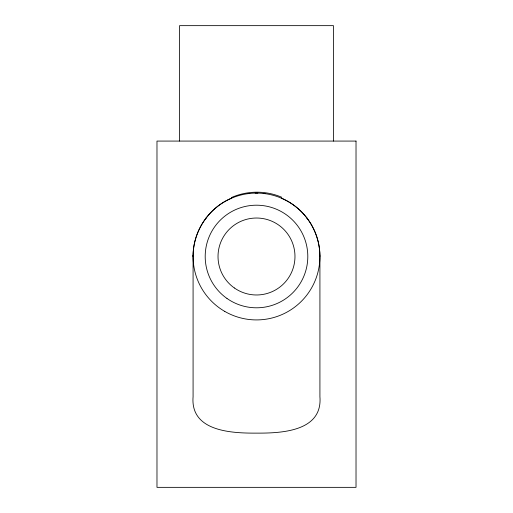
<?xml version="1.0" encoding="UTF-8"?>
<svg xmlns="http://www.w3.org/2000/svg" width="513" height="513" viewBox="0 0 513 513"><rect width="100%" height="100%" fill="white"/><g stroke="black" fill="none" stroke-linecap="round" stroke-linejoin="round"><path stroke-width="0.77" d="M193.427 249.869L193.619 248.241M205.476 218.839L206.354 217.672M231.696 198.133C208.663 207.566 192.811 231.645 193.08 256.5L193.08 396.69C190.182 431.625 232.056 433.248 256.5 433.126C280.957 433.241 322.786 431.651 319.92 396.69L319.92 256.5C319.932 245.002 316.733 233.524 310.775 223.694M247.862 193.69L249.825 193.433M263.175 193.433L265.138 193.69M281.304 198.133C293.468 203.276 303.92 212.337 310.743 223.649M306.646 217.672L307.524 218.839M319.381 248.241L319.573 249.869M333.45 141.075L333.45 25.65L179.55 25.65L179.55 141.075M231.376 197.576A55.744 48.498 -1.7 0 1 281.797 197.287M319.779 255.391A36.038 20.148 90 0 1 319.791 256.5M255.153 193.061A49.088 37.834 0 0 1 257.847 193.061M193.016 256.5A36.038 20.347 90 0 1 193.023 255.378M356.022 141.075L156.978 141.075L156.978 487.35L356.022 487.35L356.022 141.075M226.964 298.444A51.3 51.3 0 0 0 307.595 261.111A51.3 51.3 0 0 0 234.948 209.945A51.3 51.3 0 0 0 226.964 298.444M234.345 287.96A38.475 38.475 0 0 0 294.821 259.956A38.475 38.475 0 0 0 240.334 221.584A38.475 38.475 0 0 0 234.345 287.96M224.79 311.423A63.42 63.42 0 0 0 319.92 256.5A63.42 63.42 0 0 0 224.79 201.577A63.42 63.42 0 0 0 224.79 311.423"/></g></svg>
